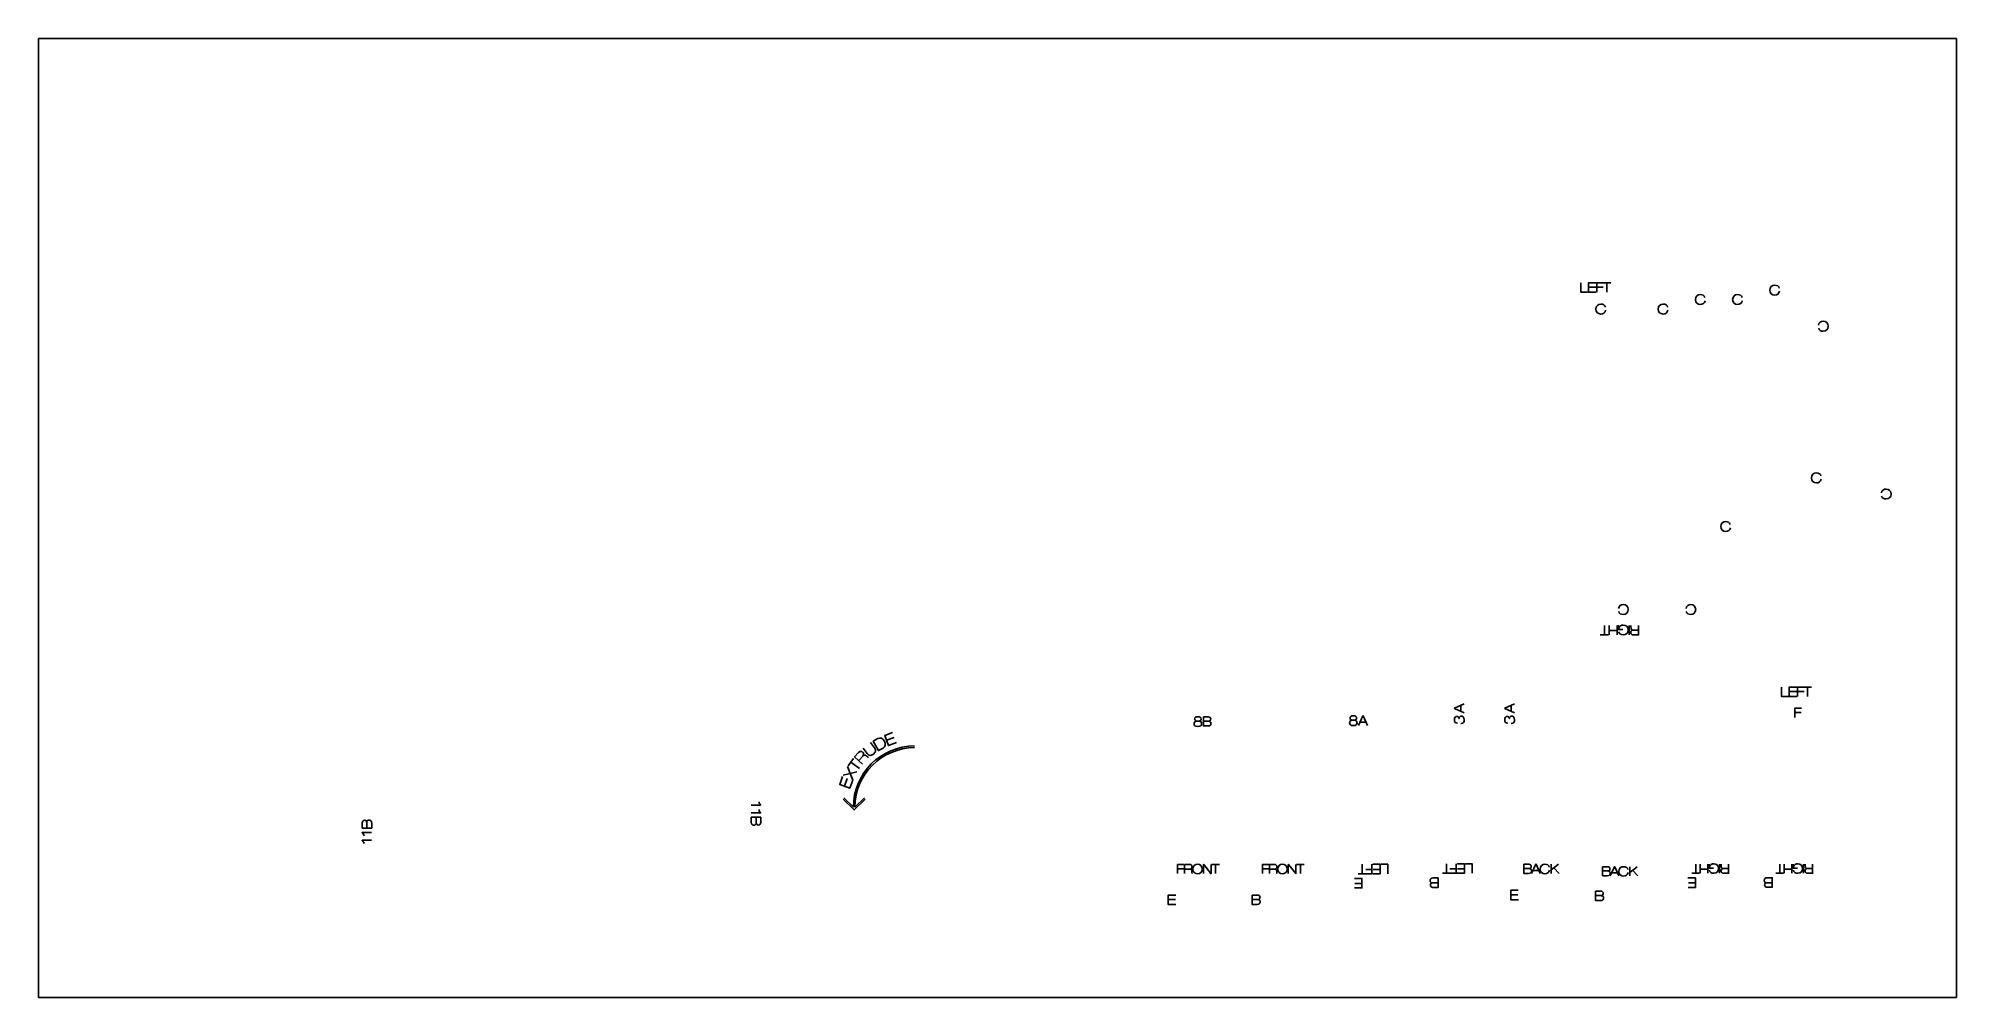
# Model space of a CAD drawing. Extents: x 0 to 610, y 0 to 305.
import ezdxf

# ---------------------------------------------------------------- set-up
doc = ezdxf.new("R2010")
doc.units = 0
doc.layers.add('laser bed referance', color=3, linetype='Continuous', lineweight=25, true_color=0x00ff00)
doc.layers.add('TEXT', color=5, linetype='Continuous', true_color=0x0000ff)

msp = doc.modelspace()

# ---------------------------------------------------------------- linework, layer by layer
at = {"layer": 'laser bed referance'}
for p, q in [((0, 304.8), (609.6, 304.8)), ((0, 0), (0, 304.8)), ((609.6, 0), (609.6, 304.8)), ((0, 0), (609.6, 0))]:
    msp.add_line(p, q, dxfattribs=at)
at = {"layer": 'TEXT', "color": 5, "lineweight": 25, "true_color": 0x0000ff}
for points in [[(492.34, 224.12), (490.2, 224.12), (490.2, 227.17)], [(495.03, 224.12), (492.63, 224.12), (492.63, 227.17), (495, 227.17)], [(492.63, 225.75), (494.9, 225.75)], [(495.3, 224.12), (495.3, 227.17), (497.43, 227.17)], [(495.3, 225.75), (497.31, 225.75)], [(497.1, 227.17), (499.73, 227.17)], [(498.42, 224.12), (498.42, 227.17)], [(497.68, 118.26), (497.68, 115.3)], [(499.13, 115.27), (499.13, 118.26)], [(501.69, 116.66), (499.13, 116.66)], [(501.69, 118.26), (501.69, 115.27)], [(503.55, 116.92), (502.15, 116.92), (502.15, 118.32)], [(505.57, 115.27), (505.57, 118.26)], [(506.78, 116.8), (506.78, 116.8), (508.54, 116.81)], [(508.54, 118.26), (508.54, 115.27), (506.89, 115.27)], [(498.92, 115.27), (496.35, 115.27)], [(556.12, 95.64), (553.99, 95.64), (553.99, 98.69)], [(558.82, 95.64), (556.42, 95.64), (556.42, 98.69), (558.79, 98.69)], [(559.08, 95.64), (559.08, 98.69), (561.22, 98.69)], [(560.89, 98.69), (563.52, 98.69)], [(562.21, 95.64), (562.21, 98.69)], [(453.07, 90.51), (450.05, 91.89), (450.05, 92), (453.07, 93.39)], [(452.07, 92.93), (452.07, 90.96)], [(469.07, 90.51), (466.05, 91.89), (466.05, 92), (469.07, 93.39)], [(468.07, 92.93), (468.07, 90.96)], [(556.42, 97.27), (558.69, 97.27)], [(558.23, 89), (558.23, 92.02), (560.35, 92.02)], [(559.08, 97.27), (561.1, 97.27)], [(368.13, 87.87), (368.13, 87.88)], [(368.13, 87.87), (368.82, 87.87)], [(368.82, 87.88), (368.82, 87.87)], [(370.23, 89.2), (371.79, 89.2)], [(371.69, 86.33), (370.23, 86.33), (370.23, 89.2), (370.23, 89.2)], [(371.93, 87.83), (370.23, 87.84)], [(371.93, 87.84), (371.93, 87.83)], [(417.53, 88.14), (417.53, 88.15)], [(417.53, 88.14), (418.21, 88.14)], [(418.21, 88.15), (418.21, 88.14)], [(419.51, 86.48), (420.9, 89.5), (421.01, 89.5), (422.4, 86.48)], [(421.94, 87.48), (419.96, 87.48)], [(451.45, 88.66), (451.46, 88.66)], [(467.45, 88.66), (467.46, 88.66)], [(558.23, 90.62), (560.23, 90.62)], [(263.39, 77.54), (262.07, 79.26)], [(264.43, 81.08), (265.75, 79.36)], [(265.34, 81.5), (266.8, 82.3)], [(268.44, 79.29), (266.97, 78.49), (265.34, 81.5), (265.34, 81.5)], [(272.69, 81.02), (270.16, 80.09), (268.98, 83.31), (271.48, 84.23)], [(269.53, 81.82), (271.93, 82.69)], [(257.12, 73.4), (257.99, 71.24)], [(257.34, 73.63), (259.09, 76.01)], [(260.98, 72.8), (258.22, 74.83)], [(261.92, 74.17), (259.4, 76.49), (260.68, 77.88)], [(262.05, 76.79), (262.06, 76.78), (260.7, 75.3)], [(258.78, 69.12), (257.87, 66.58), (254.65, 67.74), (255.55, 70.25)], [(258.78, 69.12), (257.99, 71.24), (255.75, 70.73)], [(256.15, 67.2), (257.01, 69.61)], [(260.14, 71.78), (257.99, 71.24)], [(229.53, 61.29), (229.53, 61.18), (226.55, 61.18)], [(262.72, 63.1), (259.25, 59.63), (255.77, 63.1)], [(256, 63.49), (259, 60.49)], [(262.49, 63.48), (259.5, 60.49)], [(102.91, 53.88), (102.91, 55.53)], [(105.93, 55.42), (105.93, 53.88), (102.91, 53.88), (102.91, 53.88)], [(104.35, 55.67), (104.34, 53.88)], [(104.34, 55.67), (104.35, 55.67)], [(226.53, 55.76), (226.53, 57.3), (229.55, 57.3), (229.55, 57.3)], [(229.53, 58.79), (229.53, 58.68), (226.55, 58.68)], [(228.11, 55.51), (228.11, 57.3)], [(228.11, 55.51), (228.11, 55.51)], [(229.55, 57.3), (229.55, 55.65)], [(102.93, 52.39), (102.93, 52.5), (105.91, 52.5)], [(102.93, 49.89), (102.93, 50), (105.91, 50)], [(362.02, 39.43), (362.02, 42.3), (364.04, 42.3)], [(362.02, 40.96), (363.92, 40.96)], [(364.25, 39.43), (364.25, 42.3), (365.83, 42.3)], [(365.94, 40.82), (364.25, 40.82)], [(365.94, 40.83), (365.94, 40.82)], [(370.22, 39.43), (370.22, 42.3), (370.33, 42.3), (372.59, 39.43), (372.69, 39.43), (372.69, 42.3)], [(372.85, 42.3), (375.33, 42.3)], [(374.1, 39.43), (374.1, 42.3)], [(388.99, 39.43), (388.99, 42.3), (391, 42.3)], [(388.99, 40.96), (390.89, 40.96)], [(391.22, 39.43), (391.22, 42.3), (392.8, 42.3)], [(392.9, 40.82), (391.22, 40.82)], [(392.9, 40.83), (392.9, 40.82)], [(397.19, 39.43), (397.19, 42.3), (397.29, 42.3), (399.56, 39.43), (399.65, 39.43), (399.65, 42.3)], [(399.82, 42.3), (402.29, 42.3)], [(401.06, 39.43), (401.06, 42.3)], [(418.25, 37.89), (420.63, 37.89), (420.63, 34.87), (418.28, 34.87)], [(422.03, 39.37), (419.44, 39.37)], [(420.73, 42.37), (420.73, 39.37)], [(423.81, 42.37), (423.81, 39.37), (421.7, 39.37)], [(423.81, 40.76), (421.83, 40.76)], [(424.07, 42.37), (426.43, 42.37), (426.43, 39.37), (424.1, 39.37)], [(426.43, 40.76), (424.19, 40.76)], [(426.72, 42.37), (428.83, 42.37), (428.83, 39.37)], [(443.27, 38.04), (444.8, 38.04), (444.8, 35.02), (444.8, 35.02)], [(448.79, 39.52), (446.2, 39.52)], [(447.49, 42.52), (447.49, 39.52)], [(450.57, 42.52), (450.57, 39.52), (448.46, 39.52)], [(450.57, 40.91), (448.58, 40.91)], [(450.83, 42.52), (453.19, 42.52), (453.19, 39.52), (450.86, 39.52)], [(453.19, 40.91), (450.95, 40.91)], [(453.48, 42.52), (455.59, 42.52), (455.59, 39.52)], [(472.11, 42.36), (473.67, 42.36)], [(473.56, 39.49), (472.11, 39.49), (472.11, 42.36), (472.11, 42.36)], [(473.8, 40.99), (472.11, 41)], [(473.8, 41), (473.8, 40.99)], [(474.53, 39.49), (475.85, 42.36), (475.95, 42.36), (477.27, 39.49)], [(476.83, 40.44), (474.96, 40.44)], [(480.71, 40.56), (483.07, 42.36)], [(480.71, 39.49), (480.71, 42.36)], [(481.58, 41.23), (483.34, 39.49)], [(497.11, 41.61), (498.67, 41.61)], [(498.56, 38.74), (497.11, 38.74), (497.11, 41.61), (497.11, 41.61)], [(498.8, 40.25), (497.11, 40.25)], [(498.8, 40.25), (498.8, 40.24)], [(499.53, 38.74), (500.85, 41.61), (500.95, 41.61), (502.27, 38.74)], [(501.83, 39.69), (499.96, 39.69)], [(505.71, 39.81), (508.07, 41.61)], [(505.71, 38.74), (505.71, 41.61)], [(506.58, 40.48), (508.34, 38.74)], [(524.22, 38.04), (526.6, 38.04), (526.6, 35.02), (524.25, 35.02)], [(527.9, 39.52), (525.42, 39.52)], [(526.7, 42.39), (526.7, 39.54)], [(528.09, 39.52), (528.09, 42.39)], [(530.55, 40.85), (528.09, 40.85)], [(530.55, 42.39), (530.55, 39.52)], [(532.35, 41.11), (530.99, 41.11), (530.99, 42.45)], [(534.29, 39.52), (534.29, 42.39)], [(535.45, 40.98), (535.45, 40.99)], [(535.46, 40.99), (537.14, 41)], [(537.14, 42.39), (537.14, 39.52), (535.56, 39.52)], [(549.47, 38.1), (551, 38.1), (551, 35.08), (551, 35.08)], [(554.59, 39.52), (552.12, 39.52)], [(553.39, 42.39), (553.39, 39.54)], [(554.79, 39.52), (554.79, 42.39)], [(557.25, 40.85), (554.79, 40.85)], [(557.25, 42.39), (557.25, 39.52)], [(559.04, 41.11), (557.69, 41.11), (557.69, 42.45)], [(560.98, 39.52), (560.98, 42.39)], [(562.15, 40.98), (562.15, 40.99), (563.84, 41)], [(563.84, 42.39), (563.84, 39.52), (562.26, 39.52)], [(361.46, 29.58), (359.08, 29.58), (359.08, 32.6), (361.44, 32.6)], [(359.08, 31.19), (361.34, 31.19)], [(385.77, 32.6), (387.41, 32.6)], [(387.3, 29.58), (385.77, 29.58), (385.77, 32.6), (385.77, 32.6)], [(387.55, 31.16), (385.77, 31.16)], [(387.55, 31.16), (387.55, 31.16)], [(420.63, 36.27), (418.38, 36.27)], [(443.01, 36.46), (444.8, 36.46)], [(443.01, 36.46), (443.01, 36.46)], [(444.8, 35.02), (443.16, 35.02)], [(470.32, 31.09), (467.94, 31.09), (467.94, 34.11), (470.29, 34.11)], [(467.94, 32.7), (470.19, 32.7)], [(494.85, 33.84), (496.49, 33.84)], [(496.38, 30.81), (494.85, 30.81), (494.85, 33.84), (494.85, 33.84)], [(496.63, 32.4), (494.85, 32.4)], [(496.63, 32.4), (496.63, 32.39)], [(526.6, 36.43), (524.34, 36.43)], [(549.21, 36.51), (549.21, 36.52)], [(549.21, 36.51), (551, 36.51)], [(551, 35.08), (549.36, 35.08)]]:
    msp.add_lwpolyline(points, dxfattribs=at)
for points in [[(550.23, 224.8), (550.23, 225.8), (550.94, 226.38), (551.8, 226.38)], [(551.8, 226.38), (552.52, 226.38), (553.08, 226.09), (553.24, 225.43)], [(494.96, 218.8), (494.96, 219.8), (495.67, 220.38), (496.53, 220.38)], [(496.53, 220.38), (497.24, 220.38), (497.81, 220.09), (497.97, 219.43)], [(514.75, 218.8), (514.75, 219.8), (515.45, 220.38), (516.32, 220.38)], [(516.32, 220.38), (517.03, 220.38), (517.6, 220.09), (517.76, 219.43)], [(526.58, 221.8), (526.58, 222.8), (527.28, 223.38), (528.15, 223.38)], [(528.15, 220.22), (527.28, 220.22), (526.58, 220.8), (526.58, 221.8)], [(528.15, 223.38), (528.86, 223.38), (529.43, 223.09), (529.59, 222.43)], [(529.66, 221.44), (529.57, 220.63), (528.84, 220.22), (528.15, 220.22)], [(538.41, 221.8), (538.41, 222.8), (539.11, 223.38), (539.97, 223.38)], [(539.97, 220.22), (539.11, 220.22), (538.41, 220.8), (538.41, 221.8)], [(539.97, 223.38), (540.69, 223.38), (541.26, 223.09), (541.42, 222.43)], [(541.49, 221.44), (541.4, 220.63), (540.67, 220.22), (539.97, 220.22)], [(551.8, 223.22), (550.94, 223.22), (550.23, 223.8), (550.23, 224.8)], [(553.32, 224.44), (553.23, 223.63), (552.5, 223.22), (551.8, 223.22)], [(496.53, 217.22), (495.67, 217.22), (494.96, 217.8), (494.96, 218.8)], [(498.04, 218.44), (497.95, 217.63), (497.23, 217.22), (496.53, 217.22)], [(516.32, 217.22), (515.45, 217.22), (514.75, 217.8), (514.75, 218.8)], [(517.83, 218.44), (517.74, 217.63), (517.02, 217.22), (516.32, 217.22)], [(565.69, 213.68), (565.77, 214.49), (566.5, 214.9), (567.2, 214.9)], [(567.2, 214.9), (568.06, 214.9), (568.77, 214.32), (568.77, 213.32)], [(567.2, 211.74), (566.49, 211.74), (565.92, 212.03), (565.76, 212.69)], [(568.77, 213.32), (568.77, 212.32), (568.06, 211.74), (567.2, 211.74)], [(563.48, 165.12), (563.48, 166.12), (564.18, 166.7), (565.05, 166.7)], [(565.05, 163.54), (564.18, 163.54), (563.48, 164.12), (563.48, 165.12)], [(565.05, 166.7), (565.76, 166.7), (566.33, 166.41), (566.49, 165.75)], [(566.56, 164.76), (566.47, 163.95), (565.75, 163.54), (565.05, 163.54)], [(585.69, 160.38), (585.77, 161.19), (586.5, 161.6), (587.2, 161.6)], [(587.2, 158.44), (586.49, 158.44), (585.92, 158.73), (585.76, 159.39)], [(587.2, 161.6), (588.06, 161.6), (588.77, 161.02), (588.77, 160.02)], [(588.77, 160.02), (588.77, 159.02), (588.06, 158.44), (587.2, 158.44)], [(534.64, 149.68), (534.64, 150.68), (535.34, 151.26), (536.2, 151.26)], [(536.2, 148.1), (535.34, 148.1), (534.64, 148.68), (534.64, 149.68)], [(536.2, 151.26), (536.92, 151.26), (537.48, 150.97), (537.65, 150.31)], [(537.72, 149.32), (537.63, 148.51), (536.9, 148.1), (536.2, 148.1)], [(502.14, 123.68), (502.22, 124.49), (502.95, 124.9), (503.65, 124.9)], [(503.65, 121.74), (502.94, 121.74), (502.37, 122.03), (502.21, 122.69)], [(503.65, 124.9), (504.51, 124.9), (505.22, 124.32), (505.22, 123.32)], [(505.22, 123.32), (505.22, 122.32), (504.51, 121.74), (503.65, 121.74)], [(523.6, 123.68), (523.69, 124.49), (524.42, 124.9), (525.12, 124.9)], [(525.12, 121.74), (524.4, 121.74), (523.84, 122.03), (523.68, 122.69)], [(525.12, 124.9), (525.98, 124.9), (526.68, 124.32), (526.68, 123.32)], [(526.68, 123.32), (526.68, 122.32), (525.98, 121.74), (525.12, 121.74)], [(502.15, 116.92), (502.19, 117.27), (502.25, 117.42), (502.25, 117.42)], [(503.66, 115.27), (502.73, 115.27), (502.3, 115.68), (502.19, 116.26)], [(502.25, 117.42), (502.46, 118.11), (503.04, 118.39), (503.66, 118.39)], [(503.66, 118.39), (504.51, 118.39), (505.21, 117.82), (505.21, 116.83)], [(505.21, 116.83), (505.21, 115.84), (504.51, 115.27), (503.66, 115.27)], [(506.12, 117.43), (506.12, 117.54), (506.12, 118.14), (506.06, 118.26)], [(506.07, 116.09), (506.07, 116.37), (506.26, 116.77), (506.78, 116.8)], [(506.89, 115.27), (506.3, 115.27), (506.07, 115.55), (506.07, 116.09)], [(506.78, 116.8), (506.33, 116.81), (506.12, 117.02), (506.12, 117.43)], [(367.28, 87.01), (367.28, 87.49), (367.53, 87.81), (368.13, 87.87)], [(368.47, 86.16), (367.58, 86.16), (367.28, 86.55), (367.28, 87.01)], [(367.44, 88.53), (367.44, 89.02), (367.81, 89.27), (368.47, 89.27)], [(368.13, 87.88), (367.59, 87.91), (367.44, 88.28), (367.44, 88.53)], [(368.47, 89.27), (369.14, 89.27), (369.51, 89.02), (369.51, 88.53)], [(369.67, 87.01), (369.67, 86.55), (369.37, 86.16), (368.47, 86.16)], [(369.51, 88.53), (369.51, 88.28), (369.35, 87.91), (368.82, 87.88)], [(368.82, 87.87), (369.42, 87.81), (369.67, 87.49), (369.67, 87.01)], [(372.65, 87.11), (372.65, 86.77), (372.44, 86.33), (371.69, 86.33)], [(371.79, 89.2), (372.25, 89.2), (372.56, 88.95), (372.56, 88.49)], [(372.56, 88.49), (372.56, 88.15), (372.27, 87.83), (371.93, 87.84)], [(371.93, 87.83), (372.3, 87.81), (372.65, 87.61), (372.65, 87.11)], [(416.68, 87.29), (416.68, 87.77), (416.93, 88.09), (417.53, 88.14)], [(417.87, 86.44), (416.97, 86.44), (416.68, 86.83), (416.68, 87.29)], [(416.83, 88.81), (416.83, 89.3), (417.2, 89.55), (417.87, 89.55)], [(417.53, 88.15), (416.99, 88.19), (416.83, 88.56), (416.83, 88.81)], [(417.87, 89.55), (418.54, 89.55), (418.91, 89.3), (418.91, 88.81)], [(419.06, 87.29), (419.06, 86.83), (418.77, 86.44), (417.87, 86.44)], [(418.91, 88.81), (418.91, 88.56), (418.75, 88.19), (418.21, 88.15)], [(418.21, 88.14), (418.81, 88.09), (419.06, 87.77), (419.06, 87.29)], [(450, 88.34), (450, 89.05), (450.32, 89.36), (450.79, 89.36)], [(451.01, 87.21), (450.39, 87.24), (450, 87.5), (450, 88.34)], [(450.79, 89.36), (451.08, 89.36), (451.4, 89.19), (451.45, 88.66)], [(451.46, 88.66), (451.53, 89.23), (451.86, 89.43), (452.26, 89.43)], [(452.13, 87.13), (452.11, 87.13), (452.08, 87.13), (452.04, 87.13)], [(453.12, 88.27), (453.12, 87.5), (452.73, 87.13), (452.13, 87.13)], [(452.26, 89.43), (452.59, 89.43), (453.12, 89.21), (453.12, 88.27)], [(466, 88.34), (466, 89.05), (466.32, 89.36), (466.79, 89.36)], [(467, 87.21), (466.39, 87.24), (466, 87.5), (466, 88.34)], [(466.79, 89.36), (467.08, 89.36), (467.4, 89.19), (467.45, 88.66)], [(467.46, 88.66), (467.53, 89.23), (467.86, 89.43), (468.26, 89.43)], [(468.13, 87.13), (468.11, 87.13), (468.08, 87.13), (468.04, 87.13)], [(469.12, 88.27), (469.12, 87.5), (468.73, 87.13), (468.13, 87.13)], [(468.26, 89.43), (468.59, 89.43), (469.12, 89.21), (469.12, 88.27)], [(259, 60.49), (259, 71.23), (267.71, 79.98), (278.46, 79.98)], [(259.5, 60.49), (259.5, 70.93), (268.02, 79.43), (278.46, 79.43)], [(265.75, 79.36), (266.29, 78.65), (266.17, 78), (265.38, 77.4)], [(266.8, 82.3), (267.63, 82.75), (268.39, 82.37), (268.88, 81.48)], [(268.88, 81.48), (269.36, 80.58), (269.27, 79.74), (268.44, 79.29)], [(260.68, 77.88), (261.14, 78.38), (261.56, 78.35), (262.01, 77.94)], [(262.01, 77.94), (262.25, 77.72), (262.43, 77.25), (262.05, 76.79)], [(262.06, 76.78), (262.42, 77.16), (262.75, 77.17), (263.1, 76.85)], [(263.1, 76.85), (263.19, 76.77), (263.7, 76.31), (263.85, 76.27)], [(265.38, 77.4), (264.59, 76.79), (263.93, 76.84), (263.39, 77.54)], [(228.97, 62.23), (229.08, 61.77), (229.32, 61.47), (229.53, 61.29)], [(102.91, 55.53), (102.91, 56), (103.17, 56.34), (103.66, 56.34)], [(103.66, 56.34), (104.01, 56.34), (104.35, 56.02), (104.34, 55.67)], [(104.35, 55.67), (104.37, 56.06), (104.58, 56.43), (105.11, 56.43)], [(105.11, 56.43), (105.46, 56.43), (105.93, 56.21), (105.93, 55.42)], [(227.35, 54.75), (227, 54.75), (226.53, 54.97), (226.53, 55.76)], [(228.11, 55.51), (228.09, 55.12), (227.88, 54.75), (227.35, 54.75)], [(228.8, 54.84), (228.44, 54.84), (228.11, 55.16), (228.11, 55.51)], [(229.55, 55.65), (229.55, 55.18), (229.29, 54.84), (228.8, 54.84)], [(228.97, 59.73), (229.08, 59.27), (229.32, 58.97), (229.53, 58.79)], [(103.49, 51.45), (103.38, 51.91), (103.14, 52.21), (102.93, 52.39)], [(103.49, 48.95), (103.38, 49.41), (103.14, 49.71), (102.93, 49.89)], [(365.83, 42.3), (366.41, 42.3), (366.62, 42.03), (366.62, 41.51)], [(366.62, 41.51), (366.62, 41.24), (366.44, 40.86), (365.94, 40.83)], [(365.94, 40.82), (366.38, 40.82), (366.57, 40.61), (366.57, 40.22)], [(366.57, 40.22), (366.57, 40.11), (366.58, 39.54), (366.64, 39.43)], [(366.91, 40.86), (366.91, 41.81), (367.58, 42.36), (368.4, 42.36)], [(368.4, 39.36), (367.58, 39.36), (366.91, 39.91), (366.91, 40.86)], [(368.4, 42.36), (369.22, 42.36), (369.89, 41.81), (369.89, 40.86)], [(369.89, 40.86), (369.89, 39.91), (369.22, 39.36), (368.4, 39.36)], [(392.8, 42.3), (393.37, 42.3), (393.59, 42.03), (393.59, 41.51)], [(393.59, 41.51), (393.59, 41.24), (393.4, 40.86), (392.9, 40.83)], [(392.9, 40.82), (393.34, 40.82), (393.54, 40.61), (393.54, 40.22)], [(393.54, 40.22), (393.54, 40.12), (393.54, 39.54), (393.6, 39.43)], [(393.88, 40.86), (393.88, 41.81), (394.54, 42.36), (395.36, 42.36)], [(395.36, 39.36), (394.54, 39.36), (393.88, 39.91), (393.88, 40.86)], [(395.36, 42.36), (396.18, 42.36), (396.85, 41.81), (396.85, 40.86)], [(396.85, 40.86), (396.85, 39.91), (396.18, 39.36), (395.36, 39.36)], [(442.25, 37.22), (442.25, 37.57), (442.48, 38.04), (443.27, 38.04)], [(443.01, 36.46), (442.62, 36.48), (442.25, 36.69), (442.25, 37.22)], [(474.53, 40.27), (474.53, 39.94), (474.31, 39.49), (473.56, 39.49)], [(473.67, 42.36), (474.12, 42.36), (474.44, 42.12), (474.44, 41.65)], [(474.44, 41.65), (474.44, 41.31), (474.14, 40.99), (473.8, 41)], [(473.8, 40.99), (474.18, 40.97), (474.53, 40.77), (474.53, 40.27)], [(477.29, 40.86), (477.29, 41.81), (477.95, 42.36), (478.77, 42.36)], [(478.77, 39.36), (477.95, 39.36), (477.29, 39.91), (477.29, 40.86)], [(478.77, 42.36), (479.45, 42.36), (479.99, 42.08), (480.14, 41.46)], [(480.21, 40.52), (480.13, 39.75), (479.44, 39.36), (478.77, 39.36)], [(499.53, 39.52), (499.53, 39.19), (499.31, 38.74), (498.56, 38.74)], [(498.67, 41.61), (499.12, 41.61), (499.44, 41.37), (499.44, 40.9)], [(499.44, 40.9), (499.44, 40.56), (499.14, 40.24), (498.8, 40.25)], [(498.8, 40.24), (499.18, 40.23), (499.53, 40.03), (499.53, 39.52)], [(502.28, 40.11), (502.28, 41.06), (502.95, 41.61), (503.77, 41.61)], [(503.77, 38.61), (502.95, 38.61), (502.28, 39.16), (502.28, 40.11)], [(503.77, 41.61), (504.45, 41.61), (504.99, 41.34), (505.14, 40.71)], [(505.21, 39.77), (505.13, 39), (504.44, 38.61), (503.77, 38.61)], [(530.99, 41.11), (531.04, 41.44), (531.09, 41.59), (531.09, 41.59)], [(532.45, 39.52), (531.55, 39.52), (531.14, 39.91), (531.04, 40.47)], [(531.09, 41.59), (531.29, 42.25), (531.85, 42.52), (532.45, 42.52)], [(532.45, 42.52), (533.27, 42.52), (533.94, 41.97), (533.94, 41.02)], [(533.94, 41.02), (533.94, 40.07), (533.27, 39.52), (532.45, 39.52)], [(534.82, 41.6), (534.82, 41.7), (534.81, 42.27), (534.75, 42.39)], [(534.77, 40.3), (534.77, 40.57), (534.95, 40.96), (535.45, 40.98)], [(535.56, 39.52), (534.99, 39.52), (534.77, 39.79), (534.77, 40.3)], [(535.45, 40.99), (535.01, 41), (534.82, 41.2), (534.82, 41.6)], [(548.45, 37.28), (548.45, 37.63), (548.68, 38.1), (549.47, 38.1)], [(549.21, 36.52), (548.82, 36.54), (548.45, 36.75), (548.45, 37.28)], [(557.69, 41.11), (557.73, 41.44), (557.79, 41.59), (557.79, 41.59)], [(559.14, 39.52), (558.25, 39.52), (557.84, 39.91), (557.73, 40.47)], [(557.79, 41.59), (557.99, 42.25), (558.55, 42.52), (559.14, 42.52)], [(559.14, 42.52), (559.97, 42.52), (560.63, 41.97), (560.63, 41.02)], [(560.63, 41.02), (560.63, 40.07), (559.97, 39.52), (559.14, 39.52)], [(561.52, 41.6), (561.52, 41.7), (561.51, 42.27), (561.45, 42.39)], [(561.46, 40.3), (561.46, 40.57), (561.65, 40.96), (562.15, 40.98)], [(562.26, 39.52), (561.68, 39.52), (561.46, 39.79), (561.46, 40.3)], [(562.15, 40.99), (561.71, 41), (561.52, 41.2), (561.52, 41.6)], [(387.41, 32.6), (387.89, 32.6), (388.22, 32.34), (388.22, 31.85)], [(388.22, 31.85), (388.22, 31.49), (387.91, 31.16), (387.55, 31.16)], [(387.55, 31.16), (387.95, 31.14), (388.31, 30.93), (388.31, 30.4)], [(442.35, 35.77), (442.35, 36.13), (442.66, 36.46), (443.01, 36.46)], [(443.16, 35.02), (442.68, 35.02), (442.35, 35.28), (442.35, 35.77)], [(497.4, 31.64), (497.4, 31.28), (497.17, 30.81), (496.38, 30.81)], [(496.49, 33.84), (496.97, 33.84), (497.3, 33.58), (497.3, 33.09)], [(497.3, 33.09), (497.3, 32.73), (496.99, 32.39), (496.63, 32.4)], [(496.63, 32.39), (497.03, 32.38), (497.4, 32.16), (497.4, 31.64)], [(548.55, 35.82), (548.55, 36.18), (548.86, 36.52), (549.21, 36.51)], [(549.36, 35.08), (548.88, 35.08), (548.55, 35.33), (548.55, 35.82)], [(388.31, 30.4), (388.31, 30.05), (388.09, 29.58), (387.3, 29.58)]]:
    msp.add_open_spline(points, degree=3, dxfattribs=at)

doc.saveas('drawing.dxf')
